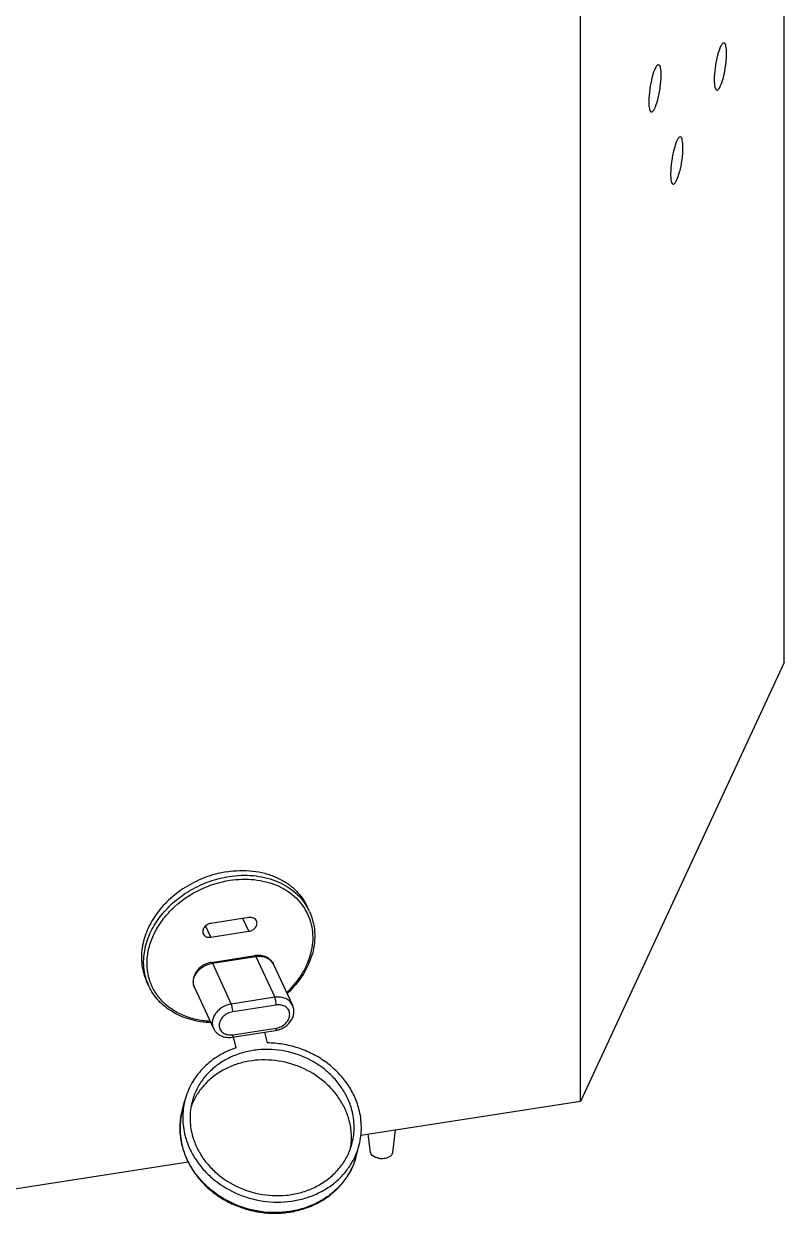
# Model space of a CAD drawing. Header units: millimetres. Extents: x 0 to 1189, y 0 to 841.
# Drawn here: x 632.7 to 767.9, y 216.4 to 428.9 of the extents above; entities that cross this region are included whole.
import ezdxf

# ---------------------------------------------------------------- set-up
doc = ezdxf.new("R2010")
doc.units = ezdxf.units.MM
doc.header["$LTSCALE"] = 65.395
doc.layers.get('0').update_dxf_attribs({"linetype": 'CONTINUOUS'})
doc.layers.add('AXIS', color=7, linetype='CONTINUOUS')
doc.layers.add('SURFACES', color=7, linetype='CONTINUOUS')

msp = doc.modelspace()

# ---------------------------------------------------------------- linework, layer by layer
at = {"color": 7, "linetype": 'Continuous'}
for p, q in [((672.68, 270), (665.92, 268.95)), ((665.92, 266.5), (672.68, 267.55)), ((666.02, 262.03), (673.75, 263.23)), ((677.08, 261.67), (680.44, 254.42)), ((663, 257.53), (666.37, 250.28)), ((669.69, 248.72), (677.42, 249.92)), ((670.43, 246.84), (669.92, 248.76)), ((675.43, 249.61), (675.93, 247.7))]:
    msp.add_line(p, q, dxfattribs=at)
at = {"color": 9, "linetype": 'Continuous'}
for p, q in [((665.92, 266.5), (664.98, 268.52)), ((672.68, 267.55), (671.62, 269.83)), ((666.18, 261.86), (673.9, 263.06)), ((666.18, 261.86), (669.54, 254.61)), ((673.9, 263.06), (677.27, 255.81)), ((677.27, 255.81), (669.54, 254.61)), ((677.53, 254.43), (669.8, 253.24)), ((669.8, 249.16), (677.53, 250.35))]:
    msp.add_line(p, q, dxfattribs=at)
for centre, radius, start, end in [((674.54, 266.94), 9.83, 30.2728, 30.5208), ((674.55, 266.94), 9.82, 24.8994, 30.2725), ((663.79, 261.95), 9.82, 199.5345, 204.8942), ((673.79, 232.68), 13.36, 194.7799, 195.2093), ((679.9, 230.77), 12.31, 342.6673, 345.7175), ((679.9, 230.77), 12.32, 342.0941, 342.6673)]:
    msp.add_arc(centre, radius, start, end, dxfattribs=at)
at = {"color": 7, "linetype": 'Continuous'}
msp.add_arc((675.48, 231.68), 15.98, 108.4369, 109.8572, dxfattribs=at)
at = {"color": 9, "linetype": 'Continuous'}
for points, knots in [([(654.54, 258.67), (654.37, 259.12), (654.12, 260.05), (653.87, 262.01), (654.1, 264.58), (655.17, 267.6), (656.97, 270.43), (659.4, 272.94), (662.34, 275.01), (665.64, 276.52), (667.99, 277.12), (669.17, 277.31)], [0, 0, 0, 0, 0.053933, 0.108552, 0.220967, 0.339454, 0.464491, 0.595216, 0.729744, 0.865571, 1, 1, 1, 1]), ([(665.79, 251.53), (664.94, 251.58), (663.28, 251.8), (660.94, 252.54), (658.87, 253.66), (657.13, 255.14), (655.8, 256.93), (654.91, 258.95), (654.51, 261.15), (654.6, 263.44), (655.17, 265.75), (656.21, 268), (657.67, 270.12), (660.13, 272.7), (663.96, 275.24), (667.5, 276.34), (669.3, 276.62)], [0, 0, 0, 0, 0.064613, 0.126583, 0.185948, 0.243117, 0.298843, 0.354132, 0.410071, 0.467627, 0.52749, 0.589994, 0.65511, 0.722491, 0.861136, 1, 1, 1, 1]), ([(669.17, 277.31), (670.58, 277.52), (673.39, 277.64), (676.77, 276.88), (679.14, 275.76), (680.69, 274.7), (682, 273.42), (682.71, 272.44), (683.01, 271.93)], [0, 0, 0, 0, 0.272748, 0.529879, 0.652376, 0.771011, 0.886529, 1, 1, 1, 1]), ([(669.3, 276.62), (670.72, 276.84), (672.89, 276.91), (675.66, 276.43), (677.57, 275.81), (679.3, 274.92), (680.81, 273.79), (682.07, 272.44), (683.04, 270.91), (683.7, 269.22), (684.04, 267.42), (684.05, 265.55), (683.72, 263.66), (683.08, 261.78), (681.8, 259.31), (680.44, 257.65), (679.4, 256.67)], [0, 0, 0, 0, 0.137355, 0.203184, 0.266759, 0.328122, 0.387521, 0.445415, 0.502433, 0.559312, 0.616808, 0.675599, 0.736209, 0.798967, 0.863987, 1, 1, 1, 1]), ([(663, 257.53), (662.91, 257.73), (662.78, 258.17), (662.79, 258.87), (663, 259.57), (663.39, 260.24), (663.93, 260.83), (664.82, 261.48), (665.63, 261.78), (666.18, 261.86)], [0, 0, 0, 0, 0.108352, 0.220234, 0.338119, 0.46288, 0.59382, 0.729022, 1, 1, 1, 1]), ([(666.02, 262.03), (666.05, 262.04), (666.1, 262), (666.14, 261.94), (666.16, 261.89), (666.18, 261.86)], [0, 0, 0, 0, 0.345599, 0.631911, 1, 1, 1, 1]), ([(673.75, 263.23), (673.78, 263.23), (673.83, 263.19), (673.87, 263.13), (673.89, 263.08), (673.9, 263.06)], [0, 0, 0, 0, 0.345599, 0.631911, 1, 1, 1, 1]), ([(673.9, 263.06), (674.24, 263.11), (674.9, 263.13), (675.7, 262.93), (676.24, 262.64), (676.59, 262.37), (676.87, 262.05), (677.02, 261.8), (677.08, 261.67)], [0, 0, 0, 0, 0.273978, 0.53094, 0.652993, 0.771126, 0.886343, 1, 1, 1, 1]), ([(680.44, 254.42), (680.38, 254.55), (680.24, 254.8), (679.95, 255.12), (679.61, 255.39), (679.06, 255.68), (678.27, 255.88), (677.6, 255.86), (677.27, 255.81)], [0, 0, 0, 0, 0.113657, 0.228874, 0.347007, 0.46906, 0.726022, 1, 1, 1, 1]), ([(677.53, 254.43), (677.53, 254.55), (677.51, 254.8), (677.46, 255.17), (677.38, 255.51), (677.31, 255.72), (677.27, 255.81)], [0, 0, 0, 0, 0.252866, 0.530175, 0.79169, 1, 1, 1, 1]), ([(669.54, 254.61), (668.99, 254.53), (668.19, 254.23), (667.3, 253.58), (666.75, 252.99), (666.37, 252.32), (666.16, 251.62), (666.15, 250.92), (666.27, 250.48), (666.37, 250.28)], [0, 0, 0, 0, 0.270978, 0.40618, 0.53712, 0.661881, 0.779766, 0.891648, 1, 1, 1, 1]), ([(669.8, 253.24), (669.48, 253.19), (668.85, 252.98), (668.19, 252.51), (667.78, 252.03), (667.56, 251.64), (667.42, 251.24), (667.37, 250.83), (667.42, 250.43), (667.55, 250.06), (667.78, 249.74), (668.2, 249.38), (668.89, 249.11), (669.5, 249.11), (669.8, 249.16)], [0, 0, 0, 0, 0.138263, 0.275681, 0.341972, 0.40563, 0.466413, 0.524512, 0.580581, 0.635667, 0.691025, 0.747851, 0.868412, 1, 1, 1, 1]), ([(669.8, 253.24), (669.8, 253.36), (669.78, 253.6), (669.73, 253.97), (669.65, 254.31), (669.58, 254.52), (669.54, 254.61)], [0, 0, 0, 0, 0.252866, 0.530175, 0.79169, 1, 1, 1, 1]), ([(677.53, 250.35), (677.85, 250.4), (678.47, 250.6), (679.14, 251.08), (679.54, 251.56), (679.77, 251.94), (679.91, 252.35), (679.96, 252.76), (679.91, 253.16), (679.77, 253.53), (679.54, 253.85), (679.13, 254.21), (678.43, 254.48), (677.83, 254.48), (677.53, 254.43)], [0, 0, 0, 0, 0.138263, 0.275681, 0.341972, 0.40563, 0.466413, 0.524512, 0.580581, 0.635667, 0.691025, 0.747851, 0.868412, 1, 1, 1, 1]), ([(669.8, 249.16), (669.8, 249.1), (669.8, 249.01), (669.79, 248.91), (669.77, 248.85), (669.76, 248.8), (669.74, 248.75), (669.71, 248.73), (669.69, 248.72)], [0, 0, 0, 0, 0.379374, 0.538488, 0.674934, 0.787937, 0.877823, 1, 1, 1, 1]), ([(677.53, 250.35), (677.53, 250.29), (677.52, 250.21), (677.51, 250.11), (677.5, 250.05), (677.49, 249.99), (677.47, 249.95), (677.44, 249.92), (677.42, 249.92)], [0, 0, 0, 0, 0.379374, 0.538488, 0.674934, 0.787937, 0.877823, 1, 1, 1, 1]), ([(660.87, 229.27), (660.6, 230.31), (660.3, 232.45), (660.56, 234.6), (660.82, 235.63)], [0, 0, 0, 0, 0.503644, 1, 1, 1, 1]), ([(691.62, 226.99), (691.38, 226.25), (690.77, 224.82), (689.46, 222.88), (687.8, 221.17), (685.83, 219.74), (683.61, 218.64), (681.19, 217.89), (678.65, 217.51), (675.17, 217.51), (670.88, 218.45), (667.04, 220.56), (664.49, 222.83), (662.9, 224.77), (661.67, 226.89), (661.11, 228.41), (660.9, 229.18)], [0, 0, 0, 0, 0.05787, 0.116338, 0.175772, 0.236418, 0.298386, 0.361641, 0.426016, 0.491237, 0.62242, 0.752377, 0.816182, 0.878764, 0.94002, 1, 1, 1, 1])]:
    msp.add_open_spline(points, degree=3, knots=knots, dxfattribs=at)
at = {"color": 7, "linetype": 'Continuous'}
for points, knots in [([(674.04, 269.4), (673.99, 269.51), (673.84, 269.72), (673.51, 269.93), (673.11, 270.03), (672.82, 270.02), (672.68, 270)], [0, 0, 0, 0, 0.228277, 0.468041, 0.725478, 1, 1, 1, 1]), ([(683.46, 271.08), (683.72, 270.51), (684.14, 269.33), (684.43, 267.46), (684.39, 265.53), (684.02, 263.58), (683.32, 261.65), (681.98, 259.14), (680.56, 257.47), (679.49, 256.47)], [0, 0, 0, 0, 0.11506, 0.231416, 0.350232, 0.472404, 0.5985, 0.728718, 1, 1, 1, 1]), ([(665.92, 268.95), (665.68, 268.92), (665.23, 268.75), (664.71, 268.29), (664.47, 267.78), (664.46, 267.37), (664.52, 267.18), (664.56, 267.1)], [0, 0, 0, 0, 0.271829, 0.537462, 0.779088, 0.891314, 1, 1, 1, 1]), ([(672.68, 267.55), (672.91, 267.58), (673.37, 267.75), (673.89, 268.21), (674.13, 268.72), (674.13, 269.13), (674.08, 269.32), (674.04, 269.4)], [0, 0, 0, 0, 0.271829, 0.537462, 0.779088, 0.891314, 1, 1, 1, 1]), ([(664.56, 267.1), (664.61, 266.99), (664.76, 266.78), (665.09, 266.57), (665.49, 266.47), (665.77, 266.48), (665.92, 266.5)], [0, 0, 0, 0, 0.228277, 0.468041, 0.725478, 1, 1, 1, 1]), ([(666.02, 262.03), (665.76, 261.99), (665.23, 261.85), (664.49, 261.5), (663.85, 261.01), (663.32, 260.41), (662.95, 259.73), (662.75, 258.99), (662.76, 258.23), (662.9, 257.75), (663, 257.53)], [0, 0, 0, 0, 0.129921, 0.260544, 0.390186, 0.517432, 0.641594, 0.762831, 0.881948, 1, 1, 1, 1]), ([(677.08, 261.67), (677.01, 261.82), (676.85, 262.09), (676.54, 262.46), (676.16, 262.76), (675.59, 263.08), (674.77, 263.3), (674.09, 263.28), (673.75, 263.23)], [0, 0, 0, 0, 0.120894, 0.242224, 0.364453, 0.488026, 0.739932, 1, 1, 1, 1]), ([(665.89, 251.3), (664.69, 251.34), (662.35, 251.68), (659.65, 252.8), (657.81, 254.06), (656.62, 255.17), (655.62, 256.42), (655.1, 257.34), (654.88, 257.82)], [0, 0, 0, 0, 0.268257, 0.522404, 0.644894, 0.764805, 0.882882, 1, 1, 1, 1]), ([(677.42, 249.92), (677.69, 249.96), (678.22, 250.1), (678.95, 250.45), (679.6, 250.94), (680.12, 251.54), (680.5, 252.23), (680.69, 252.97), (680.69, 253.72), (680.55, 254.2), (680.44, 254.42)], [0, 0, 0, 0, 0.129921, 0.260544, 0.390186, 0.517432, 0.641594, 0.762831, 0.881948, 1, 1, 1, 1]), ([(666.37, 250.28), (666.43, 250.14), (666.59, 249.86), (666.91, 249.5), (667.29, 249.19), (667.86, 248.88), (668.68, 248.66), (669.36, 248.67), (669.69, 248.72)], [0, 0, 0, 0, 0.120894, 0.242224, 0.364453, 0.488026, 0.739932, 1, 1, 1, 1]), ([(670.05, 246.71), (668.98, 246.32), (666.93, 245.33), (664.33, 243.19), (662.37, 240.55), (661.56, 238.53), (661.3, 237.49)], [0, 0, 0, 0, 0.259787, 0.511936, 0.757765, 1, 1, 1, 1]), ([(691, 235.75), (690.81, 236.48), (690.29, 237.91), (689.14, 239.91), (687.64, 241.72), (685.22, 243.85), (681.59, 245.8), (677.53, 246.61), (674.27, 246.53), (671.89, 246.11), (669.65, 245.33), (667.61, 244.22), (665.83, 242.81), (664.35, 241.14), (663.23, 239.24), (662.74, 237.87), (662.56, 237.17)], [0, 0, 0, 0, 0.060047, 0.121403, 0.184117, 0.248081, 0.378351, 0.509714, 0.574937, 0.639238, 0.702347, 0.764116, 0.824544, 0.883783, 0.94213, 1, 1, 1, 1]), ([(692.26, 235.95), (692.04, 236.77), (691.45, 238.38), (690.13, 240.62), (688.4, 242.65), (686.34, 244.4), (683.98, 245.82), (681.41, 246.88), (678.71, 247.53), (676.86, 247.69), (675.93, 247.7)], [0, 0, 0, 0, 0.117574, 0.237808, 0.360789, 0.486263, 0.613708, 0.742391, 0.87145, 1, 1, 1, 1]), ([(690.53, 233.89), (690.34, 234.59), (689.84, 235.98), (688.73, 237.93), (687.3, 239.71), (684.99, 241.81), (681.5, 243.77), (676.82, 244.85), (672.83, 244.62), (669.85, 243.74), (667.8, 242.76), (665.97, 241.49), (664.42, 239.96), (663.19, 238.2), (662.59, 236.9), (662.36, 236.24)], [0, 0, 0, 0, 0.059917, 0.121101, 0.183605, 0.247335, 0.377189, 0.508374, 0.637749, 0.701112, 0.763206, 0.823981, 0.883531, 0.942087, 1, 1, 1, 1]), ([(661.3, 237.49), (661.04, 236.47), (660.78, 234.32), (661.07, 232.18), (661.35, 231.14)], [0, 0, 0, 0, 0.496355, 1, 1, 1, 1]), ([(662.56, 237.17), (662.32, 236.23), (662.08, 234.26), (662.35, 232.29), (662.6, 231.33)], [0, 0, 0, 0, 0.496356, 1, 1, 1, 1]), ([(660.82, 235.63), (660.56, 234.58), (660.29, 232.4), (660.59, 230.23), (660.87, 229.17)], [0, 0, 0, 0, 0.496959, 1, 1, 1, 1]), ([(690.77, 229.01), (690.91, 229.81), (691, 231.46), (690.74, 233.09), (690.53, 233.89)], [0, 0, 0, 0, 0.496499, 1, 1, 1, 1]), ([(691.05, 229.92), (691.29, 230.86), (691.53, 232.83), (691.25, 234.8), (691, 235.75)], [0, 0, 0, 0, 0.496356, 1, 1, 1, 1]), ([(662.6, 231.33), (662.79, 230.61), (663.32, 229.18), (664.47, 227.18), (665.97, 225.36), (668.38, 223.24), (672.02, 221.29), (676.08, 220.48), (679.34, 220.56), (681.72, 220.98), (683.95, 221.76), (685.99, 222.87), (687.78, 224.28), (689.25, 225.95), (690.38, 227.85), (690.87, 229.22), (691.05, 229.92)], [0, 0, 0, 0, 0.060047, 0.121403, 0.184117, 0.248081, 0.378351, 0.509714, 0.574937, 0.639238, 0.702347, 0.764116, 0.824544, 0.883783, 0.94213, 1, 1, 1, 1]), ([(660.87, 229.17), (661.08, 228.38), (661.65, 226.81), (662.91, 224.62), (664.54, 222.64), (666.5, 220.92), (668.73, 219.49), (671.17, 218.41), (673.75, 217.69), (676.4, 217.36), (679.05, 217.43), (681.63, 217.9), (684.07, 218.75), (686.29, 219.97), (688.24, 221.52), (689.86, 223.36), (691.09, 225.45), (691.64, 226.96), (691.83, 227.73)], [0, 0, 0, 0, 0.060331, 0.121784, 0.184414, 0.248136, 0.312754, 0.377972, 0.443435, 0.508762, 0.573588, 0.637595, 0.700555, 0.762351, 0.822994, 0.882628, 0.941512, 1, 1, 1, 1])]:
    msp.add_open_spline(points, degree=3, knots=knots, dxfattribs=at)
at = {"layer": 'AXIS', "color": 7, "linetype": 'Continuous'}
for p, q in [((683.46, 271.08), (683.07, 271.91)), ((654.88, 257.82), (654.49, 258.65)), ((660.82, 235.63), (661.3, 237.49)), ((698.3, 228.24), (698.77, 232.2)), ((691.83, 227.73), (692.31, 229.6)), ((694.3, 228.24), (693.92, 231.46))]:
    msp.add_line(p, q, dxfattribs=at)
msp.add_arc((680.35, 232.64), 12.34, 336.8508, 345.7084, dxfattribs=at)
for points, knots in [([(757.21, 425.54), (757.12, 425.56), (756.86, 425.38), (756.45, 424.65), (755.98, 423.19), (755.59, 421.18), (755.46, 419.7), (755.46, 418.97)], [0, 0, 0, 0, 0.041763, 0.11613, 0.363934, 0.688881, 1, 1, 1, 1]), ([(757.66, 423.71), (757.66, 424.15), (757.63, 424.73), (757.46, 425.36), (757.29, 425.53), (757.21, 425.54)], [0, 0, 0, 0, 0.674913, 0.87755, 1, 1, 1, 1]), ([(757.48, 421.41), (757.51, 421.62), (757.61, 422.38), (757.66, 423.15), (757.66, 423.71)], [0, 0, 0, 0, 0.265975, 1, 1, 1, 1]), ([(745.57, 421.66), (745.47, 421.67), (745.21, 421.5), (744.81, 420.77), (744.33, 419.31), (743.95, 417.3), (743.82, 415.81), (743.82, 415.09)], [0, 0, 0, 0, 0.041763, 0.11613, 0.363934, 0.688881, 1, 1, 1, 1]), ([(746.02, 419.83), (746.02, 420.27), (745.99, 420.85), (745.81, 421.47), (745.64, 421.65), (745.57, 421.66)], [0, 0, 0, 0, 0.674913, 0.87755, 1, 1, 1, 1]), ([(755.91, 417.14), (756.07, 417.12), (756.34, 417.43), (756.56, 417.84), (756.88, 418.62), (757.21, 419.82), (757.4, 420.85), (757.48, 421.41)], [0, 0, 0, 0, 0.105593, 0.201102, 0.324464, 0.637847, 1, 1, 1, 1]), ([(744.27, 413.26), (744.36, 413.24), (744.62, 413.42), (745.02, 414.15), (745.5, 415.61), (745.88, 417.62), (746.02, 419.11), (746.02, 419.83)], [0, 0, 0, 0, 0.041763, 0.11613, 0.363934, 0.688881, 1, 1, 1, 1]), ([(755.46, 418.97), (755.46, 418.53), (755.49, 417.95), (755.67, 417.33), (755.83, 417.15), (755.91, 417.14)], [0, 0, 0, 0, 0.674913, 0.87755, 1, 1, 1, 1]), ([(743.82, 415.09), (743.82, 414.65), (743.84, 414.07), (744.02, 413.45), (744.19, 413.27), (744.27, 413.26)], [0, 0, 0, 0, 0.674913, 0.87755, 1, 1, 1, 1]), ([(749.45, 408.81), (749.35, 408.83), (749.09, 408.65), (748.69, 407.92), (748.21, 406.46), (747.83, 404.45), (747.7, 402.97), (747.7, 402.24)], [0, 0, 0, 0, 0.041763, 0.11613, 0.363934, 0.688881, 1, 1, 1, 1]), ([(749.9, 406.98), (749.9, 407.42), (749.87, 408), (749.69, 408.63), (749.53, 408.8), (749.45, 408.81)], [0, 0, 0, 0, 0.674913, 0.87755, 1, 1, 1, 1]), ([(748.15, 400.41), (748.24, 400.4), (748.5, 400.58), (748.91, 401.3), (749.39, 402.76), (749.77, 404.77), (749.9, 406.26), (749.9, 406.98)], [0, 0, 0, 0, 0.041763, 0.11613, 0.363934, 0.688881, 1, 1, 1, 1]), ([(747.7, 402.24), (747.7, 401.8), (747.73, 401.22), (747.9, 400.6), (748.07, 400.42), (748.15, 400.41)], [0, 0, 0, 0, 0.674913, 0.87755, 1, 1, 1, 1]), ([(668.78, 278.14), (667.55, 277.95), (665.11, 277.32), (661.7, 275.71), (658.69, 273.51), (656.24, 270.84), (654.5, 267.85), (653.71, 265.18), (653.53, 263.06), (653.62, 261.53), (653.93, 260.04), (654.28, 259.1), (654.49, 258.65)], [0, 0, 0, 0, 0.135184, 0.271719, 0.406674, 0.537376, 0.661909, 0.779579, 0.836182, 0.891537, 0.946001, 1, 1, 1, 1]), ([(668.78, 278.14), (670.29, 278.38), (672.57, 278.45), (675.49, 277.92), (677.49, 277.23), (679.3, 276.27), (680.87, 275.05), (682.15, 273.59), (682.8, 272.49), (683.07, 271.91)], [0, 0, 0, 0, 0.273773, 0.404828, 0.531278, 0.653244, 0.771292, 0.886425, 1, 1, 1, 1]), ([(692.31, 229.6), (692.57, 230.62), (692.83, 232.77), (692.53, 234.91), (692.26, 235.95)], [0, 0, 0, 0, 0.496354, 1, 1, 1, 1]), ([(661.35, 231.14), (661.55, 230.39), (662.08, 228.91), (663.24, 226.84), (664.74, 224.93), (667.17, 222.67), (670.84, 220.53), (675.79, 219.26), (680.04, 219.39), (683.25, 220.21), (685.49, 221.16), (687.5, 222.42), (689.25, 223.97), (690.68, 225.77), (691.4, 227.1), (691.7, 227.79)], [0, 0, 0, 0, 0.059792, 0.120817, 0.183131, 0.24665, 0.376115, 0.507087, 0.636566, 0.700097, 0.762422, 0.823462, 0.883265, 0.942011, 1, 1, 1, 1]), ([(695.78, 227.2), (695.59, 227.23), (695.01, 227.37), (694.36, 227.82), (694.31, 228.24)], [0, 0, 0, 0, 0.313104, 1, 1, 1, 1]), ([(695.78, 227.2), (696.07, 227.16), (696.96, 227.12), (698.22, 227.59), (698.3, 228.24)], [0, 0, 0, 0, 0.309503, 1, 1, 1, 1])]:
    msp.add_open_spline(points, degree=3, knots=knots, dxfattribs=at)
at = {"layer": 'SURFACES', "color": 7, "linetype": 'Continuous'}
for p, q in [((767.89, 315.37), (767.89, 596.24)), ((731.65, 237.29), (731.65, 518.17)), ((767.89, 315.37), (731.65, 237.29)), ((731.65, 237.29), (692.61, 231.25)), ((661.89, 226.5), (596.42, 216.37))]:
    msp.add_line(p, q, dxfattribs=at)

doc.saveas('drawing.dxf')
